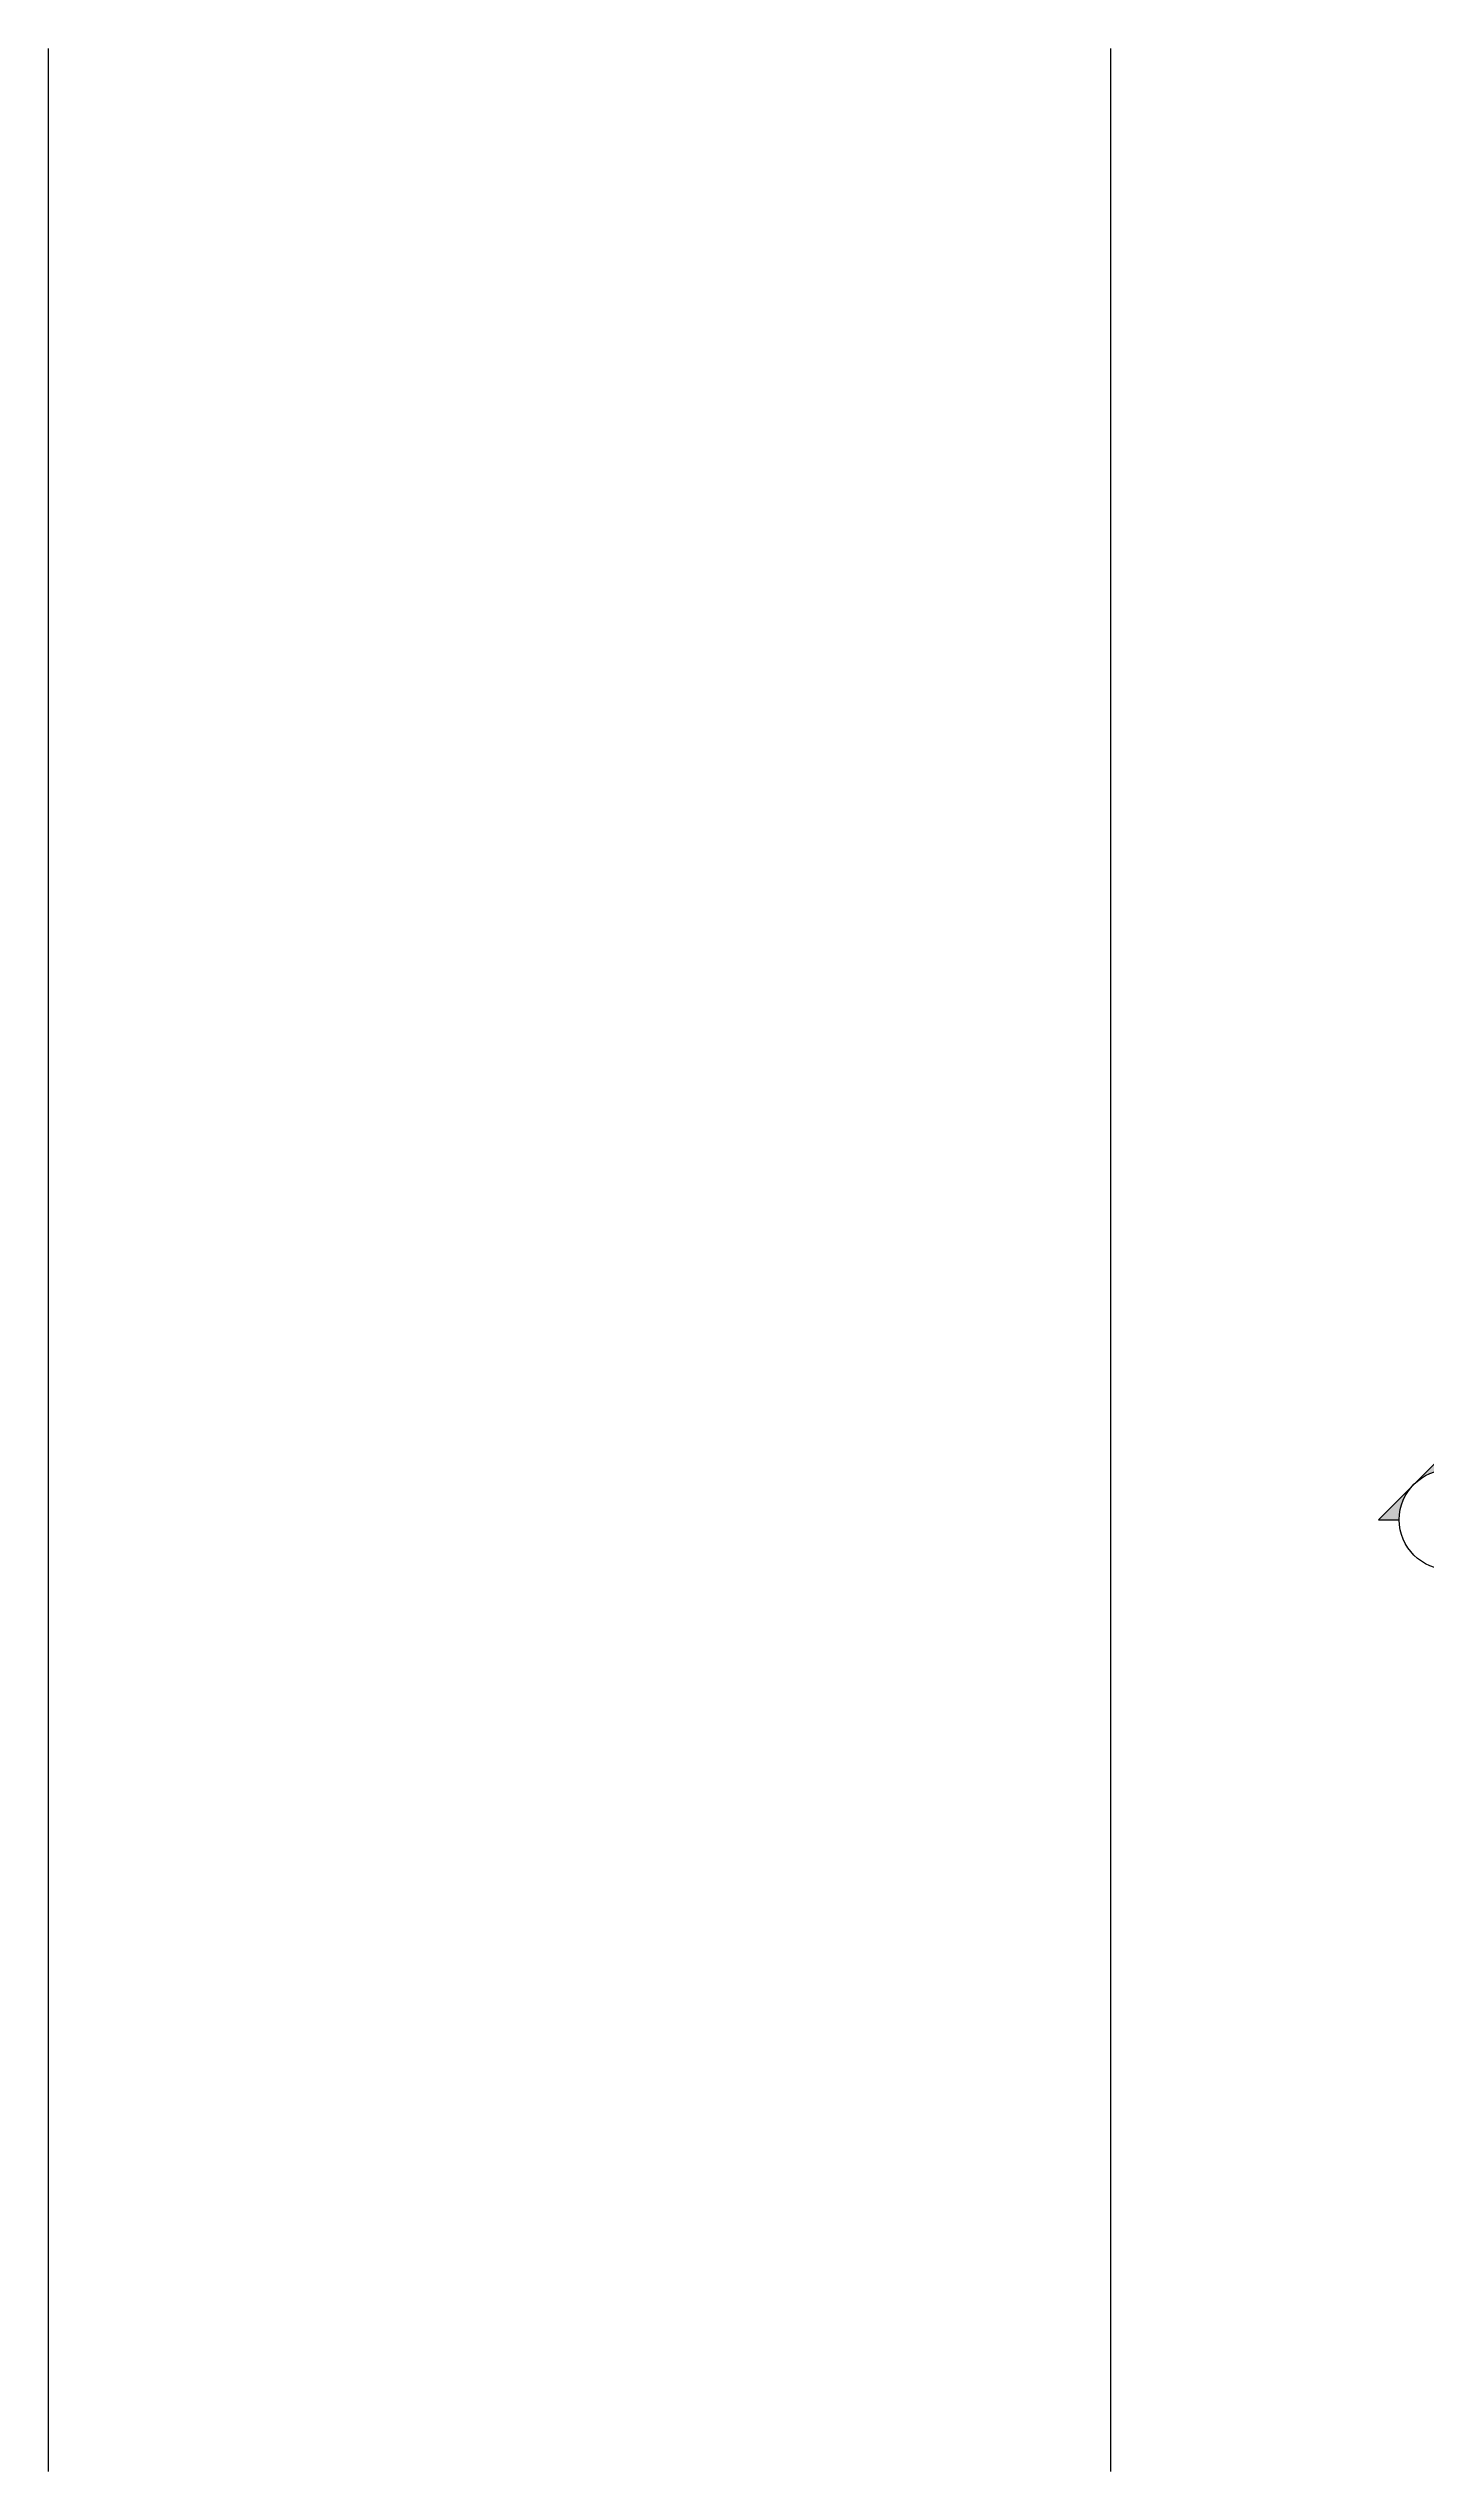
# Model space of a CAD drawing. Header units: millimetres. Extents: x -100 to 251604, y 0 to 25979.
# Drawn here: x 126009 to 139756, y 920 to 25100 of the extents above; entities that cross this region are included whole.
import ezdxf
from ezdxf.enums import TextEntityAlignment as Align

# ---------------------------------------------------------------- set-up
doc = ezdxf.new("R2018")
doc.units = ezdxf.units.MM
doc.layers.get('0').update_dxf_attribs({"true_color": 0xdfdfdf})
doc.layers.add('BIM_SECTIONS', color=151, linetype='Continuous', lineweight=25)
doc.layers.add('Viewport border', color=7, linetype='Continuous')
doc.styles.get("Standard").update_dxf_attribs({"font": 'arial.ttf'})

# ---------------------------------------------------------------- blocks, each defined once
blk = doc.blocks.new('Main_Floor 1__section__..%5CMainBuilding.dwg', base_point=(-3895, -13010))
at = {"layer": 'BIM_SECTIONS'}
blk.add_lwpolyline([(48605, -12090), (48605, 12090)], dxfattribs=at)
blk = doc.blocks.new('_SectionCallout')
at = {"transparency": 33554508}
h = blk.add_hatch(color=0, dxfattribs=at)
h.paths.add_polyline_path([(-707, 500), (-500, 500, -0.198912), (-354, 854)])
h.paths.add_polyline_path([(0, 1207), (-354, 854, -0.414214), (354, 854)])
h.paths.add_polyline_path([(500, 500), (707, 500), (354, 854, -0.198912)])
at = {"color": 0}
for p, q in [((0, 1207), (-707, 500)), ((0, 1207), (707, 500)), ((-707, 500), (-500, 500)), ((707, 500), (500, 500))]:
    blk.add_line(p, q, dxfattribs=at)
blk.add_circle((0, 500), 500, dxfattribs=at)
at = {"color": 0, "lineweight": 30, "flags": 104}
blk.add_attdef('SECTIONNAME', text='', height=100, dxfattribs=at).set_placement((0, 500), align=Align.MIDDLE_CENTER)
blk = doc.blocks.new('Main_Floor 2__section__..%5CMainBuilding.dwg', base_point=(-3895, -13010))
at = {"layer": 'BIM_SECTIONS'}
blk.add_lwpolyline([(-3597, 12090), (-3597, -12090)], dxfattribs=at)
at = {"layer": 'BIM_SECTIONS', "rotation": 360}
blk.add_blockref('_SectionCallout', (-218, -3092), dxfattribs=at)

msp = doc.modelspace()

# ---------------------------------------------------------------- block references
at = {"layer": 'Viewport border'}
for name, p in [('Main_Floor 1__section__..%5CMainBuilding.dwg', (73510, 0)), ('Main_Floor 2__section__..%5CMainBuilding.dwg', (136307, 0))]:
    msp.add_blockref(name, p, dxfattribs=at)

doc.saveas('drawing.dxf')
